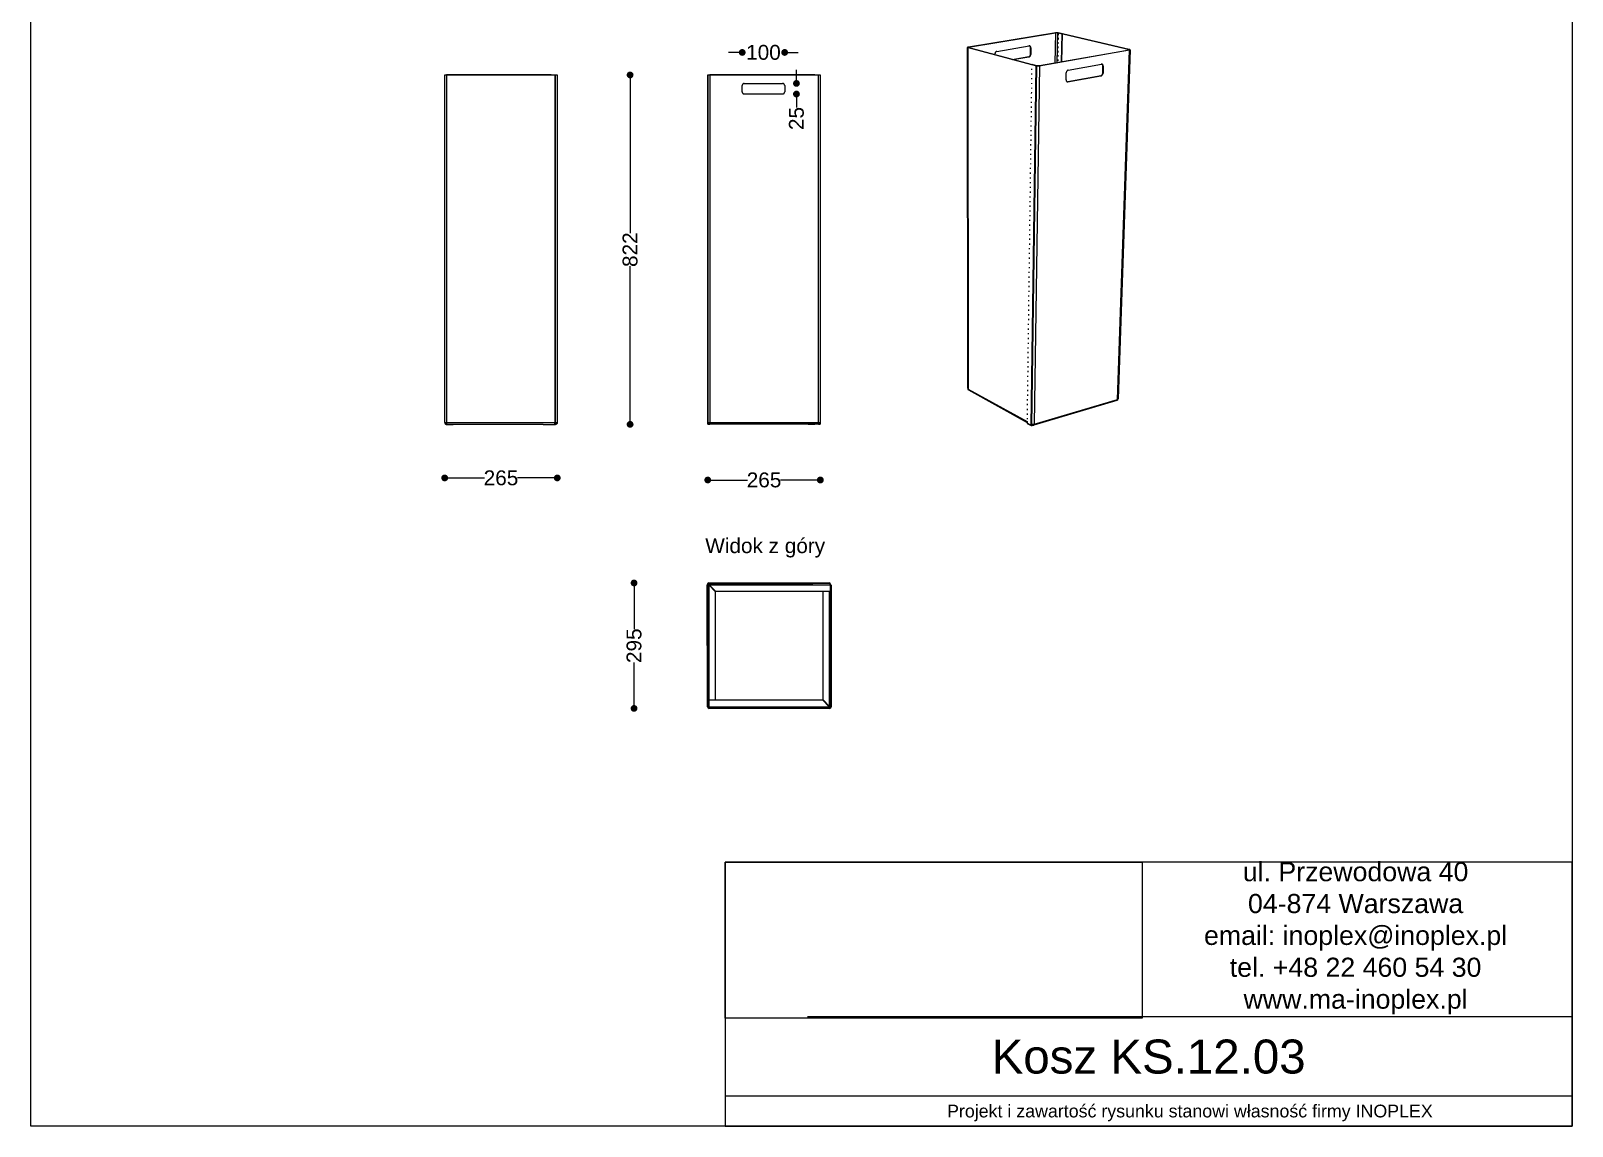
# Model space of a CAD drawing. Header units: millimetres. Extents: x 10366 to 13995, y 24552 to 29685.
# Drawn here: x 10366 to 13995, y 24552 to 27131 of the extents above; entities that cross this region are included whole.
import ezdxf

# ---------------------------------------------------------------- set-up
doc = ezdxf.new("R2010")
doc.units = ezdxf.units.MM
doc.header["$LTSCALE"] = 3
doc.layers.add('DomyÅ›lny', color=7, linetype='Continuous')
doc.styles.get("Standard").update_dxf_attribs({"font": 'arial.ttf'})
doc.dimstyles.new('MATEUSZ', dxfattribs={"dimtxt": 35, "dimasz": 16, "dimexe": 0.18, "dimexo": 0.0625, "dimgap": 0.09, "dimtad": 0, "dimdec": 0, "dimdsep": 46, "dimtxsty": 'Standard', "dimblk": 'DOT', "dimcen": 0.09, "dimse1": 1, "dimse2": 1, "dimadec": 0, "dimazin": 0, "dimtfac": 1, "dimtdec": 0, "dimtofl": 0, "dimtmove": 0, "dimatfit": 3, "dimfxl": 1, "dimtolj": 1, "dimtzin": 0, "dimlwd": 9, "dimlwe": 9, "dimarcsym": 0})
picture_1 = doc.add_image_def('image1.jpg', size_in_pixel=(1896, 709))

# ---------------------------------------------------------------- blocks, each defined once
blk = doc.blocks.new('_Dot')
at = {"color": 0, "linetype": 'ByBlock', "lineweight": -2}
blk.add_line((-0.5, 0), (-1, 0), dxfattribs=at)
at = {"color": 0, "linetype": 'ByBlock', "const_width": 0.5}
blk.add_lwpolyline([(-0.25, 0, 1), (0.25, 0, 1)], format="xyb", close=True, dxfattribs=at)
blk = doc.blocks.new('*D18')
at = {"color": 0, "lineweight": 9, "transparency": 16777216}
for p, q in [((12168.7, 27023.2), (12168.7, 27039.2)), ((12168.7, 26966.2), (12168.7, 26950.2))]:
    blk.add_line(p, q, dxfattribs=at)
at = {"layer": 'Defpoints', "color": 0, "transparency": 16777216}
for p in [(12136, 27007.2), (12136, 26982.2), (12168.7, 26982.2)]:
    blk.add_point(p, dxfattribs=at)
at = {"color": 0, "lineweight": 9, "transparency": 16777216, "xscale": 16, "yscale": 16, "zscale": 16}
for p, rotation in [((12168.7, 27007.2), 270), ((12168.7, 26982.2), 90)]:
    blk.add_blockref('_Dot', p, dxfattribs=dict(at, rotation=rotation))
at = {"color": 0, "transparency": 16777216, "insert": (12168.7, 26924.6), "char_height": 35, "attachment_point": 5, "rotation": 90}
blk.add_mtext('\\A1;25', dxfattribs=at)
blk = doc.blocks.new('*D19')
at = {"color": 0, "lineweight": 9, "transparency": 16777216}
for p, q in [((12025, 27080.1), (12009, 27080.1)), ((12157, 27080.1), (12173, 27080.1))]:
    blk.add_line(p, q, dxfattribs=at)
at = {"layer": 'Defpoints', "color": 0, "transparency": 16777216}
for p in [(12041, 27080.1), (12041, 26987.2), (12141, 26986.7)]:
    blk.add_point(p, dxfattribs=at)
at = {"color": 0, "lineweight": 9, "transparency": 16777216, "xscale": 16, "yscale": 16, "zscale": 16}
blk.add_blockref('_Dot', (12041, 27080.1), dxfattribs=at)
at = {"color": 0, "lineweight": 9, "transparency": 16777216, "xscale": 16, "yscale": 16, "zscale": 16, "rotation": 180}
blk.add_blockref('_Dot', (12141, 27080.1), dxfattribs=at)
at = {"color": 0, "transparency": 16777216, "insert": (12091, 27080.1), "char_height": 35, "attachment_point": 5}
blk.add_mtext('\\A1;100', dxfattribs=at)
blk = doc.blocks.new('*D20')
at = {"color": 0, "lineweight": 9, "transparency": 16777216}
for p, q in [((11975.9, 26073.6), (12053.2, 26073.6)), ((12208.9, 26073.6), (12131.5, 26073.6))]:
    blk.add_line(p, q, dxfattribs=at)
at = {"layer": 'Defpoints', "color": 0, "transparency": 16777216}
for p in [(11959.9, 26204.7), (12224.9, 26204.7), (12224.9, 26073.6)]:
    blk.add_point(p, dxfattribs=at)
at = {"color": 0, "lineweight": 9, "transparency": 16777216, "xscale": 16, "yscale": 16, "zscale": 16, "rotation": 180}
blk.add_blockref('_Dot', (11959.9, 26073.6), dxfattribs=at)
at = {"color": 0, "lineweight": 9, "transparency": 16777216, "xscale": 16, "yscale": 16, "zscale": 16}
blk.add_blockref('_Dot', (12224.9, 26073.6), dxfattribs=at)
at = {"color": 0, "transparency": 16777216, "insert": (12092.4, 26073.6), "char_height": 35, "attachment_point": 5}
blk.add_mtext('\\A1;265', dxfattribs=at)
blk = doc.blocks.new('*D21')
at = {"color": 0, "lineweight": 9, "transparency": 16777216}
for p, q in [((11356.6, 26078.5), (11433.9, 26078.5)), ((11589.6, 26078.5), (11512.3, 26078.5))]:
    blk.add_line(p, q, dxfattribs=at)
at = {"layer": 'Defpoints', "color": 0, "transparency": 16777216}
for p in [(11340.6, 26208.6), (11605.6, 26208.6), (11605.6, 26078.5)]:
    blk.add_point(p, dxfattribs=at)
at = {"color": 0, "lineweight": 9, "transparency": 16777216, "xscale": 16, "yscale": 16, "zscale": 16, "rotation": 180}
blk.add_blockref('_Dot', (11340.6, 26078.5), dxfattribs=at)
at = {"color": 0, "lineweight": 9, "transparency": 16777216, "xscale": 16, "yscale": 16, "zscale": 16}
blk.add_blockref('_Dot', (11605.6, 26078.5), dxfattribs=at)
at = {"color": 0, "transparency": 16777216, "insert": (11473.1, 26078.5), "char_height": 35, "attachment_point": 5}
blk.add_mtext('\\A1;265', dxfattribs=at)
blk = doc.blocks.new('*D22')
at = {"color": 0, "lineweight": 9, "transparency": 16777216}
for p, q in [((11777.1, 27011.1), (11777.1, 26654.4)), ((11777.1, 26220.6), (11777.1, 26577.3))]:
    blk.add_line(p, q, dxfattribs=at)
at = {"layer": 'Defpoints', "color": 0, "transparency": 16777216}
for p in [(11605.6, 27027.1), (11599.6, 26204.6), (11777.1, 26204.6)]:
    blk.add_point(p, dxfattribs=at)
at = {"color": 0, "lineweight": 9, "transparency": 16777216, "xscale": 16, "yscale": 16, "zscale": 16}
for p, rotation in [((11777.1, 27027.1), 90), ((11777.1, 26204.6), 270)]:
    blk.add_blockref('_Dot', p, dxfattribs=dict(at, rotation=rotation))
at = {"color": 0, "transparency": 16777216, "insert": (11777.1, 26615.8), "char_height": 35, "attachment_point": 5, "rotation": 90}
blk.add_mtext('\\A1;822', dxfattribs=at)
blk = doc.blocks.new('*D23')
at = {"color": 0, "lineweight": 9, "transparency": 16777216}
for p, q in [((11786.4, 25815.2), (11786.4, 25722.7)), ((11786.4, 25551.9), (11786.4, 25644.3))]:
    blk.add_line(p, q, dxfattribs=at)
at = {"layer": 'Defpoints', "color": 0, "transparency": 16777216}
for p in [(11786.4, 25831.2), (11962.3, 25831.2), (11962.3, 25535.9)]:
    blk.add_point(p, dxfattribs=at)
at = {"color": 0, "lineweight": 9, "transparency": 16777216, "xscale": 16, "yscale": 16, "zscale": 16}
for p, rotation in [((11786.4, 25831.2), 90), ((11786.4, 25535.9), 270)]:
    blk.add_blockref('_Dot', p, dxfattribs=dict(at, rotation=rotation))
at = {"color": 0, "transparency": 16777216, "insert": (11786.4, 25683.5), "char_height": 35, "attachment_point": 5, "rotation": 90}
blk.add_mtext('\\A1;295', dxfattribs=at)

msp = doc.modelspace()

# ---------------------------------------------------------------- linework, layer by layer
for p, q in [((11340.6, 27027.1), (11605.6, 27027.1)), ((11959.9, 27027.2), (12224.9, 27027.2)), ((11958.3, 25827.2), (12223.3, 25827.2)), ((12223.3, 25827.2), (12249.6, 25827.2)), ((11962.3, 25600.2), (11962.3, 25535.9)), ((13995, 24809.6), (12194.9, 24809.6)), ((13994.7, 24623), (12001.1, 24623))]:
    msp.add_line(p, q)
for points in [[(10366.2, 24552.5), (10366.2, 29684.6), (13995, 29684.6), (13995, 24552.5)], [(12001.1, 24552.5), (13995, 24552.5), (13995, 25174.2), (12001.1, 25174.2)]]:
    msp.add_lwpolyline(points, close=True)
at = {"layer": 'DomyÅ›lny'}
for p, q in [((11340.6, 26208.6), (11340.6, 27027.1)), ((11344.6, 27027.1), (11344.6, 26208.6)), ((11586.6, 27027.1), (11344.6, 27027.1)), ((11587.6, 27027.1), (11571.6, 27027.1)), ((11600.6, 26204.6), (11600.6, 27027.1)), ((11601.6, 26208.6), (11601.6, 27027.1)), ((11605.6, 27027.1), (11605.6, 26208.6)), ((11959.9, 26204.7), (11959.9, 27027.2)), ((11960.9, 26208.7), (11960.9, 27027.2)), ((11964.9, 27027.2), (11964.9, 26208.7)), ((11966, 27027.2), (11965, 27027.2)), ((12212, 27027.2), (11970, 27027.2)), ((12041, 26987.2), (12041, 27002.2)), ((12046, 27007.2), (12136, 27007.2)), ((12141, 27002.2), (12141, 26987.2)), ((12220.9, 26208.7), (12220.9, 27027.2)), ((12224.9, 27027.2), (12224.9, 26208.7)), ((12136, 26982.2), (12046, 26982.2)), ((11340.6, 26208.6), (11341.6, 26208.6)), ((11344.6, 26208.6), (11571.6, 26208.6)), ((11344.6, 26208.6), (11344.6, 26205.4)), ((11344.6, 26205.6), (11344.6, 26204.6)), ((11344.6, 26204.6), (11360.6, 26204.6)), ((11361.3, 26204.6), (11345.3, 26204.6)), ((11572.6, 26204.6), (11345.3, 26204.6)), ((11571.6, 26208.6), (11600.6, 26208.6)), ((11572.6, 26204.6), (11586.6, 26204.6)), ((11585.6, 26204.6), (11601.6, 26204.6)), ((11599.6, 26204.6), (11599.6, 26208.6)), ((11600.6, 26208.6), (11600.6, 26204.6)), ((11600.6, 26208.6), (11601.6, 26208.6)), ((11601.6, 26204.6), (11601.6, 26208.6)), ((11959.9, 26204.7), (11960.9, 26204.7)), ((11960.9, 26204.7), (11960.9, 26208.7)), ((11960.9, 26204.7), (11961.9, 26204.7)), ((11961.9, 26208.7), (11961.9, 26204.7)), ((11962.2, 26204.7), (11962.2, 26205.7)), ((11962.2, 26205.7), (11964.9, 26205.7)), ((11962.2, 26204.7), (11964.9, 26204.7)), ((11964.9, 26208.7), (12220.9, 26208.7)), ((12206.2, 26204.7), (11964.9, 26204.7)), ((12222.9, 26204.7), (11985.7, 26204.7)), ((12211.3, 26204.7), (12195.3, 26204.7)), ((12196, 26204.7), (12212, 26204.7)), ((12221.7, 26205.7), (12220.5, 26205.7)), ((12220.9, 26205.7), (12220.9, 26204.7)), ((12222.9, 26206.5), (12222.9, 26208.7)), ((12222.9, 26204.7), (12222.9, 26205.3)), ((12222.9, 26204.7), (12223.9, 26204.7)), ((12223.9, 26208.7), (12224.9, 26208.7)), ((12223.9, 26207.7), (12223.9, 26208.7)), ((12223.9, 26204.7), (12223.9, 26206.1)), ((12223.9, 26204.7), (12224.9, 26204.7)), ((12224.9, 26208.7), (12224.9, 26204.7)), ((11959.3, 25539.8), (11958.3, 25827.2)), ((11959.3, 25827.2), (11959.3, 25585.2)), ((11962.3, 25831.2), (12245.6, 25831.2)), ((12245.6, 25830.2), (11962.3, 25830.2)), ((11962.3, 25826.5), (11962.3, 25600.2)), ((11962.3, 25826.5), (11978.3, 25810.5)), ((11963, 25827.2), (11979, 25811.2)), ((12204.3, 25827.2), (11963, 25827.2)), ((11978.5, 25555.9), (11978.3, 25810.5)), ((12206.9, 25811.2), (11979, 25811.2)), ((12205.3, 25811.2), (12189.3, 25811.2)), ((12206.9, 25827.2), (12204.3, 25827.2)), ((12248.6, 25811.2), (12207.3, 25811.2)), ((12230.6, 25811.2), (12230.6, 25556.6)), ((12246.6, 25540.6), (12246.6, 25811.2)), ((12248.6, 25811.2), (12248.6, 25827.2)), ((12249.6, 25827.2), (12249.6, 25811.2)), ((12249.6, 25539.8), (12249.6, 25826.2)), ((12250.6, 25826.2), (12250.6, 25539.8)), ((11959.3, 25585.2), (11958.3, 25585.2)), ((11959.3, 25600.2), (11960.3, 25600.2)), ((11959.3, 25584.2), (11959.3, 25600.2)), ((11960.3, 25600.2), (11960.3, 25539.8)), ((11960.6, 25584.2), (11960.6, 25600.2)), ((11962.5, 25555.9), (11978.5, 25555.9)), ((11978.5, 25555.9), (12229.9, 25555.9)), ((12245.9, 25539.8), (12229.9, 25555.9)), ((12246.6, 25540.6), (12230.6, 25556.6)), ((11960.6, 25539.8), (11963.3, 25539.8)), ((11963.3, 25539.8), (12245.9, 25539.8)), ((11963.3, 25536.9), (12246.6, 25536.9)), ((12246.6, 25535.9), (11963.3, 25535.9))]:
    msp.add_line(p, q, dxfattribs=at)
for points in [[(12573.4, 27092.7, 0), (12778.3, 27126.6, 0)], [(12779, 27126.4, 0), (12574, 27092.6, 0)], [(12777.7, 27055, 0), (12779, 27126.4, 0)], [(12778.3, 27126.6, 0), (12779.7, 27126.7, 0), (12781.4, 27126.8, 0), (12783, 27126.7, 0), (12784.2, 27126.5, 0)], [(12783.4, 27126.4, 0), (12782.5, 27126.5, 0), (12781.3, 27126.6, 0), (12780, 27126.5, 0), (12779, 27126.4, 0)], [(12783.4, 27126.4, 0), (12782.1, 27055.8, 0)], [(12793.9, 27123.9, 0), (12783.4, 27126.4, 0)], [(12784.2, 27126.5, 0), (12794.7, 27124, 0)], [(12784.7, 27114.4, 0), (12784.6, 27110.7, 0)], [(12784.9, 27126, 0), (12784.8, 27120.6, 0)], [(12952.1, 27086.8, 0), (12784.9, 27126.3, 0)], [(12785.7, 27126.5, 0), (12953, 27087, 0)], [(12792.6, 27057.7, 0), (12793.9, 27123.9, 0)], [(12793.4, 27057.8, 0), (12794.7, 27124, 0)], [(12794.7, 27124, 0), (12793.9, 27123.9, 0)], [(12573.4, 27092.7, 0), (12572.3, 27092.5, 0), (12572.1, 27092.4, 0), (12571.9, 27092.3, 0), (12571.8, 27092.2, 0), (12571.7, 27092.2, 0), (12571.7, 27092.1, 0), (12571.7, 27092.1, 0), (12571.6, 27092.1, 0), (12571.6, 27092.1, 0), (12571.6, 27092, 0), (12571.6, 27092, 0), (12571.6, 27092, 0), (12571.6, 27092, 0), (12571.6, 27092, 0), (12571.6, 27091.9, 0), (12571.6, 27091.9, 0), (12571.6, 27091.9, 0), (12571.7, 27091.9, 0), (12571.7, 27091.8, 0), (12571.7, 27091.8, 0), (12571.8, 27091.7, 0), (12571.9, 27091.7, 0), (12572.1, 27091.6, 0), (12572.4, 27091.5, 0)], [(12572.2, 26288.7, 0), (12571.6, 27092, 0)], [(12572.4, 27091.5, 0), (12573, 26287.7, 0)], [(12732.9, 27048.7, 0), (12572.4, 27091.5, 0)], [(12573.3, 27091.6, 0), (12573, 27091.7, 0), (12572.9, 27091.8, 0), (12572.8, 27091.9, 0), (12572.8, 27091.9, 0), (12572.7, 27091.9, 0), (12572.7, 27091.9, 0), (12572.7, 27092, 0), (12572.7, 27092, 0), (12572.7, 27092, 0), (12572.7, 27092, 0), (12572.7, 27092, 0), (12572.7, 27092, 0), (12572.7, 27092.1, 0), (12572.7, 27092.1, 0), (12572.7, 27092.1, 0), (12572.7, 27092.1, 0), (12572.7, 27092.1, 0), (12572.8, 27092.2, 0), (12572.8, 27092.2, 0), (12572.9, 27092.3, 0), (12573.1, 27092.3, 0), (12573.4, 27092.4, 0), (12574, 27092.6, 0)], [(12573.3, 27091.6, 0), (12733.8, 27048.9, 0)], [(12640.4, 27082.6, 0), (12640, 27082.5, 0), (12639.6, 27082.4, 0), (12639.2, 27082.2, 0), (12638.8, 27081.9, 0), (12638.4, 27081.7, 0), (12638.1, 27081.3, 0), (12637.4, 27080.6, 0), (12636.9, 27079.7, 0), (12636.5, 27078.7, 0), (12636.2, 27077.7, 0), (12636.1, 27076.7, 0)], [(12636.1, 27074.5, 0), (12636.1, 27076.7, 0)], [(12640.4, 27082.6, 0), (12716.5, 27095.4, 0)], [(12715.5, 27069.7, 0), (12715.9, 27069.8, 0), (12716.3, 27070, 0), (12716.7, 27070.2, 0), (12717.1, 27070.4, 0), (12717.5, 27070.7, 0), (12717.8, 27071, 0), (12718.5, 27071.8, 0), (12719, 27072.6, 0), (12719.4, 27073.6, 0), (12719.7, 27074.6, 0), (12719.8, 27075.6, 0)], [(12719.9, 27091.1, 0), (12719.9, 27092.1, 0), (12719.8, 27092.6, 0), (12719.7, 27093, 0), (12719.5, 27093.4, 0), (12719.3, 27093.8, 0), (12719, 27094.2, 0), (12718.8, 27094.5, 0), (12718.5, 27094.8, 0), (12718.1, 27095.1, 0), (12717.8, 27095.3, 0), (12717.4, 27095.4, 0), (12717, 27095.5, 0), (12716.7, 27095.6, 0), (12716.2, 27095.6, 0), (12715.8, 27095.6, 0)], [(12716.2, 27069.6, 0), (12716.6, 27069.7, 0), (12717, 27069.8, 0), (12717.4, 27070, 0), (12717.8, 27070.2, 0), (12718.1, 27070.5, 0), (12718.5, 27070.8, 0), (12719.1, 27071.6, 0), (12719.7, 27072.5, 0), (12720.1, 27073.4, 0), (12720.3, 27074.4, 0), (12720.4, 27075.4, 0)], [(12720.6, 27090.9, 0), (12720.5, 27091.9, 0), (12720.4, 27092.4, 0), (12720.3, 27092.9, 0), (12720.1, 27093.3, 0), (12719.9, 27093.7, 0), (12719.7, 27094, 0), (12719.4, 27094.4, 0), (12719.1, 27094.7, 0), (12718.8, 27094.9, 0), (12718.4, 27095.1, 0), (12718.1, 27095.3, 0), (12717.7, 27095.4, 0), (12717.3, 27095.4, 0), (12716.9, 27095.4, 0), (12716.5, 27095.4, 0)], [(12719.8, 27075.6, 0), (12719.9, 27091.1, 0)], [(12719.8, 27075.6, 0), (12720.4, 27075.4, 0)], [(12719.9, 27091.1, 0), (12720.6, 27090.9, 0)], [(12720.6, 27090.9, 0), (12720.4, 27075.4, 0)], [(12740.2, 27048.8, 0), (12951.8, 27085.9, 0)], [(12952.5, 27085.7, 0), (12740.9, 27048.6, 0)], [(12783.9, 27074, 0), (12783.8, 27070.2, 0)], [(12784.1, 27083.9, 0), (12784, 27080.2, 0)], [(12784.3, 27093.9, 0), (12784.2, 27090.1, 0)], [(12784.5, 27103.8, 0), (12784.4, 27100.7, 0)], [(12924.7, 26263.4, 0), (12952.5, 27085.7, 0)], [(12954, 27086.4, 0), (12926.2, 26264.6, 0)], [(12952.1, 27086.8, 0), (12952.5, 27086.7, 0), (12952.6, 27086.7, 0), (12952.7, 27086.6, 0), (12952.8, 27086.6, 0), (12952.8, 27086.6, 0), (12952.9, 27086.5, 0), (12952.9, 27086.5, 0), (12952.9, 27086.5, 0), (12952.9, 27086.5, 0), (12952.9, 27086.4, 0), (12952.9, 27086.4, 0), (12952.9, 27086.4, 0), (12952.9, 27086.4, 0), (12952.9, 27086.4, 0), (12952.9, 27086.3, 0), (12952.9, 27086.3, 0), (12952.9, 27086.3, 0), (12952.9, 27086.3, 0), (12952.9, 27086.3, 0), (12952.8, 27086.2, 0), (12952.8, 27086.2, 0), (12952.6, 27086.1, 0), (12952.5, 27086.1, 0), (12952.3, 27086, 0), (12951.8, 27085.9, 0)], [(12952.5, 27085.7, 0), (12953.1, 27085.8, 0), (12953.5, 27086, 0), (12953.7, 27086.1, 0), (12953.9, 27086.1, 0), (12953.9, 27086.2, 0), (12954, 27086.2, 0), (12954, 27086.3, 0), (12954, 27086.3, 0), (12954, 27086.3, 0), (12954, 27086.4, 0), (12954, 27086.4, 0), (12954, 27086.4, 0), (12954, 27086.4, 0), (12954, 27086.4, 0), (12954, 27086.5, 0), (12954, 27086.5, 0), (12954, 27086.5, 0), (12954, 27086.6, 0), (12953.9, 27086.6, 0), (12953.9, 27086.7, 0), (12953.7, 27086.7, 0), (12953.5, 27086.8, 0), (12953, 27087, 0)], [(12716.2, 27069.6, 0), (12676.5, 27062.8, 0)], [(12678.1, 27063.3, 0), (12715.5, 27069.7, 0)], [(12715.5, 27069.7, 0), (12716.2, 27069.6, 0)], [(12721.1, 26201.9, 0), (12732.9, 27048.7, 0)], [(12733.8, 27048.9, 0), (12721.9, 26202.2, 0)], [(12722.6, 26205.6, 0), (12734.5, 27048.7, 0)], [(12723.1, 27039.1, 0), (12723.2, 27041.6, 0)], [(12734.5, 27048.7, 0), (12723.3, 27051.7, 0)], [(12724.2, 27051.8, 0), (12735.4, 27048.9, 0)], [(12740.9, 27048.6, 0), (12728.6, 26205.2, 0)], [(12733.8, 27048.9, 0), (12732.9, 27048.7, 0)], [(12740.9, 27048.6, 0), (12739.4, 27048.4, 0), (12737.5, 27048.4, 0), (12735.8, 27048.5, 0), (12734.5, 27048.7, 0)], [(12735.4, 27048.9, 0), (12736.4, 27048.7, 0), (12737.7, 27048.6, 0), (12739.1, 27048.6, 0), (12740.2, 27048.8, 0)], [(12783.7, 27063.4, 0), (12783.7, 27060.3, 0)], [(12808.3, 27038.4, 0), (12807.9, 27038.3, 0), (12807.5, 27038.2, 0), (12807, 27037.9, 0), (12806.6, 27037.7, 0), (12806.2, 27037.4, 0), (12805.8, 27037, 0), (12805.2, 27036.2, 0), (12804.6, 27035.3, 0), (12804.2, 27034.3, 0), (12803.9, 27033.2, 0), (12803.8, 27032.1, 0)], [(12807.6, 27038.6, 0), (12808.3, 27038.4, 0)], [(12808.3, 27038.4, 0), (12886.8, 27052.4, 0)], [(12890.3, 27047.9, 0), (12890.2, 27049, 0), (12890.1, 27049.5, 0), (12890, 27050, 0), (12889.8, 27050.4, 0), (12889.6, 27050.8, 0), (12889.4, 27051.2, 0), (12889.1, 27051.6, 0), (12888.8, 27051.9, 0), (12888.5, 27052.1, 0), (12888.1, 27052.3, 0), (12887.8, 27052.5, 0), (12887.4, 27052.6, 0), (12887, 27052.7, 0), (12886.5, 27052.7, 0), (12886.1, 27052.6, 0)], [(12891, 27047.8, 0), (12890.9, 27048.8, 0), (12890.8, 27049.3, 0), (12890.7, 27049.8, 0), (12890.6, 27050.2, 0), (12890.3, 27050.7, 0), (12890.1, 27051, 0), (12889.8, 27051.4, 0), (12889.5, 27051.7, 0), (12889.2, 27051.9, 0), (12888.8, 27052.2, 0), (12888.5, 27052.3, 0), (12888.1, 27052.4, 0), (12887.7, 27052.5, 0), (12887.3, 27052.5, 0), (12886.8, 27052.4, 0)], [(12889.8, 27031.6, 0), (12890.3, 27047.9, 0)], [(12890.3, 27047.9, 0), (12891, 27047.8, 0)], [(12891, 27047.8, 0), (12890.5, 27031.5, 0)], [(11340.6, 27027.1, 0), (11340.6, 27027.1, 0), (11340.6, 27027.1, 0), (11340.6, 27027.1, 0), (11340.6, 27027.1, 0), (11340.6, 27027.1, 0), (11340.6, 27027.1, 0), (11340.6, 27027.1, 0), (11340.6, 27027.1, 0), (11340.6, 27027.1, 0), (11340.6, 27027.1, 0), (11340.6, 27027.1, 0), (11340.6, 27027.1, 0), (11340.6, 27027.1, 0), (11340.6, 27027.1, 0), (11340.7, 27027.1, 0), (11341.1, 27027.1, 0), (11344.6, 27027.1, 0)], [(11591.6, 27027.1, 0), (11591.6, 27027.1, 0), (11591.6, 27027.1, 0), (11591.6, 27027.1, 0), (11591.6, 27027.1, 0), (11591.6, 27027.1, 0), (11591.6, 27027.1, 0), (11591.6, 27027.1, 0), (11591.6, 27027.1, 0), (11591.6, 27027.1, 0), (11591.6, 27027.1, 0), (11591.6, 27027.1, 0), (11591.6, 27027.1, 0), (11591.6, 27027.1, 0), (11591.6, 27027.1, 0), (11591.5, 27027.1, 0), (11591.1, 27027.1, 0), (11587.6, 27027.1, 0)], [(11970, 27027.2, 0), (11966, 27027.2, 0)], [(12046, 27007.2, 0), (12045.5, 27007.2, 0), (12045, 27007.1, 0), (12044.5, 27007, 0), (12044.1, 27006.9, 0), (12043.6, 27006.6, 0), (12043.2, 27006.4, 0), (12042.8, 27006.1, 0), (12042.5, 27005.8, 0), (12042.1, 27005.4, 0), (12041.8, 27005, 0), (12041.6, 27004.6, 0), (12041.4, 27004.1, 0), (12041.2, 27003.7, 0), (12041.1, 27003.2, 0), (12041, 27002.7, 0), (12041, 27002.2, 0)], [(12141, 27002.2, 0), (12141, 27002.7, 0), (12140.9, 27003.2, 0), (12140.8, 27003.7, 0), (12140.6, 27004.1, 0), (12140.4, 27004.6, 0), (12140.1, 27005, 0), (12139.9, 27005.4, 0), (12139.5, 27005.8, 0), (12139.2, 27006.1, 0), (12138.8, 27006.4, 0), (12138.3, 27006.6, 0), (12137.9, 27006.9, 0), (12137.4, 27007, 0), (12137, 27007.1, 0), (12136.5, 27007.2, 0), (12136, 27007.2, 0)], [(12212, 27027.2, 0), (12216, 27027.2, 0)], [(12722.7, 27006.1, 0), (12722.7, 27008, 0)], [(12722.9, 27017.3, 0), (12722.9, 27019.2, 0)], [(12723, 27027.9, 0), (12723, 27030.4, 0)], [(12803.5, 27015.6, 0), (12803.8, 27032.1, 0)], [(12803.5, 27015.6, 0), (12803.5, 27014.6, 0), (12803.6, 27014.1, 0), (12803.7, 27013.6, 0), (12803.9, 27013.1, 0), (12804.1, 27012.7, 0), (12804.4, 27012.3, 0), (12804.7, 27012, 0), (12805, 27011.7, 0), (12805.3, 27011.4, 0), (12805.7, 27011.2, 0), (12806.1, 27011, 0), (12806.5, 27010.9, 0), (12806.9, 27010.9, 0), (12807.3, 27010.9, 0), (12807.7, 27010.9, 0)], [(12806.3, 27011, 0), (12805.5, 27011.2, 0)], [(12807, 27011.1, 0), (12885.4, 27025.4, 0)], [(12886.1, 27025.2, 0), (12807.7, 27010.9, 0)], [(12885.4, 27025.4, 0), (12885.8, 27025.5, 0), (12886.2, 27025.7, 0), (12886.6, 27025.9, 0), (12887, 27026.1, 0), (12887.4, 27026.4, 0), (12888.1, 27027.2, 0), (12888.7, 27028, 0), (12889.2, 27029, 0), (12889.6, 27030, 0), (12889.7, 27030.8, 0), (12889.8, 27031.6, 0)], [(12885.4, 27025.4, 0), (12886.1, 27025.2, 0)], [(12886.1, 27025.2, 0), (12886.5, 27025.3, 0), (12886.9, 27025.5, 0), (12887.3, 27025.7, 0), (12887.7, 27026, 0), (12888.1, 27026.3, 0), (12888.8, 27027, 0), (12889.5, 27027.8, 0), (12889.9, 27028.8, 0), (12890.3, 27029.8, 0), (12890.5, 27030.6, 0), (12890.5, 27031.5, 0)], [(12889.8, 27031.6, 0), (12890.5, 27031.5, 0)], [(12041, 26987.2, 0), (12041, 26986.7, 0), (12041.1, 26986.3, 0), (12041.2, 26985.8, 0), (12041.4, 26985.3, 0), (12041.6, 26984.9, 0), (12041.8, 26984.5, 0), (12042.1, 26984.1, 0), (12042.5, 26983.7, 0), (12042.8, 26983.4, 0), (12043.2, 26983.1, 0), (12043.6, 26982.8, 0), (12044.1, 26982.6, 0), (12044.5, 26982.5, 0), (12045, 26982.3, 0), (12045.5, 26982.3, 0), (12046, 26982.2, 0)], [(12136, 26982.2, 0), (12136.5, 26982.3, 0), (12137, 26982.3, 0), (12137.4, 26982.5, 0), (12137.9, 26982.6, 0), (12138.3, 26982.8, 0), (12138.8, 26983.1, 0), (12139.2, 26983.4, 0), (12139.5, 26983.7, 0), (12139.9, 26984.1, 0), (12140.1, 26984.5, 0), (12140.4, 26984.9, 0), (12140.6, 26985.3, 0), (12140.8, 26985.8, 0), (12140.9, 26986.3, 0), (12141, 26986.7, 0), (12141, 26987.2, 0)], [(12722.1, 26961.3, 0), (12722.2, 26963.8, 0)], [(12722.3, 26972.5, 0), (12722.3, 26975, 0)], [(12722.4, 26983.7, 0), (12722.5, 26986.2, 0)], [(12722.6, 26994.9, 0), (12722.6, 26996.8, 0)], [(12721.7, 26927.8, 0), (12721.7, 26930.3, 0)], [(12721.8, 26939, 0), (12721.9, 26941.5, 0)], [(12722, 26950.1, 0), (12722, 26952.7, 0)], [(12721.3, 26894.8, 0), (12721.3, 26897.3, 0)], [(12721.4, 26906, 0), (12721.4, 26907.9, 0)], [(12721.6, 26917.2, 0), (12721.6, 26919.1, 0)], [(12720.8, 26861.2, 0), (12720.9, 26863.8, 0)], [(12721, 26872.4, 0), (12721, 26874.9, 0)], [(12721.1, 26883.6, 0), (12721.2, 26886.1, 0)], [(12720.3, 26817.1, 0), (12720.3, 26819, 0)], [(12720.4, 26827.7, 0), (12720.4, 26830.2, 0)], [(12720.5, 26838.9, 0), (12720.6, 26841.4, 0)], [(12720.7, 26850, 0), (12720.7, 26852.6, 0)], [(12719.8, 26783.5, 0), (12719.8, 26786, 0)], [(12720, 26794.7, 0), (12720, 26797.2, 0)], [(12720.1, 26805.9, 0), (12720.1, 26808.4, 0)], [(12719.4, 26749.9, 0), (12719.4, 26752.5, 0)], [(12719.5, 26761.1, 0), (12719.6, 26763.7, 0)], [(12719.7, 26772.3, 0), (12719.7, 26774.8, 0)], [(12718.8, 26705.8, 0), (12718.8, 26708.3, 0)], [(12718.9, 26717, 0), (12719, 26719.5, 0)], [(12719.1, 26727.6, 0), (12719.1, 26730.1, 0)], [(12719.2, 26738.8, 0), (12719.3, 26741.3, 0)], [(12718.4, 26672.2, 0), (12718.4, 26674.7, 0)], [(12718.5, 26683.4, 0), (12718.5, 26685.9, 0)], [(12718.7, 26694.6, 0), (12718.7, 26697.1, 0)], [(12717.9, 26638.7, 0), (12718, 26641.8, 0)], [(12718.1, 26649.9, 0), (12718.1, 26652.4, 0)], [(12718.2, 26661, 0), (12718.3, 26663.6, 0)], [(12717.5, 26605.7, 0), (12717.5, 26608.2, 0)], [(12717.6, 26616.9, 0), (12717.7, 26619.4, 0)], [(12717.8, 26627.5, 0), (12717.8, 26630.6, 0)], [(12716.9, 26560.9, 0), (12716.9, 26563.5, 0)], [(12717.1, 26572.1, 0), (12717.1, 26574.6, 0)], [(12717.2, 26583.3, 0), (12717.2, 26585.8, 0)], [(12717.4, 26594.5, 0), (12717.4, 26597, 0)], [(12716.5, 26527.4, 0), (12716.5, 26530.5, 0)], [(12716.6, 26538.6, 0), (12716.7, 26541.7, 0)], [(12716.8, 26549.8, 0), (12716.8, 26552.9, 0)], [(12716, 26494.4, 0), (12716.1, 26496.9, 0)], [(12716.2, 26505.6, 0), (12716.2, 26508.1, 0)], [(12716.3, 26516.8, 0), (12716.4, 26519.3, 0)], [(12715.6, 26460.8, 0), (12715.7, 26464, 0)], [(12715.8, 26472, 0), (12715.8, 26474.6, 0)], [(12715.9, 26483.2, 0), (12715.9, 26485.7, 0)], [(12715, 26416.7, 0), (12715.1, 26419.2, 0)], [(12715.2, 26427.3, 0), (12715.2, 26430.4, 0)], [(12715.3, 26438.5, 0), (12715.4, 26441.6, 0)], [(12715.5, 26449.7, 0), (12715.5, 26452.8, 0)], [(12714.6, 26383.1, 0), (12714.6, 26385.6, 0)], [(12714.7, 26394.3, 0), (12714.8, 26396.8, 0)], [(12714.9, 26405.5, 0), (12714.9, 26408, 0)], [(12714.2, 26349.6, 0), (12714.2, 26352.7, 0)], [(12714.3, 26360.8, 0), (12714.3, 26363.9, 0)], [(12714.5, 26371.9, 0), (12714.5, 26375.1, 0)], [(12713.7, 26316.6, 0), (12713.8, 26319.1, 0)], [(12713.9, 26327.2, 0), (12713.9, 26330.3, 0)], [(12714, 26338.4, 0), (12714.1, 26341.5, 0)], [(12573, 26287.7, 0), (12711.5, 26211.1, 0)], [(12574.3, 26285.2, 0), (12574, 26285.4, 0), (12573.8, 26285.7, 0), (12573.6, 26286, 0), (12573.4, 26286.3, 0), (12573.2, 26286.6, 0), (12573.1, 26287, 0), (12573, 26287.3, 0), (12573, 26287.7, 0)], [(12712.8, 26208.4, 0), (12574.5, 26285.1, 0)], [(12577.1, 26284.8, 0), (12575, 26285.9, 0)], [(12713.1, 26271.8, 0), (12713.2, 26275, 0)], [(12713.3, 26283, 0), (12713.3, 26286.2, 0)], [(12713.4, 26294.2, 0), (12713.5, 26297.4, 0)], [(12713.6, 26305.4, 0), (12713.6, 26307.9, 0)], [(12712.7, 26238.3, 0), (12712.7, 26241.4, 0)], [(12712.9, 26249.5, 0), (12712.9, 26252.6, 0)], [(12713, 26260.7, 0), (12713, 26263.8, 0)], [(12922.9, 26260.8, 0), (12727.2, 26202.6, 0)], [(12728.6, 26205.2, 0), (12924.7, 26263.4, 0)], [(12924.7, 26263.4, 0), (12924.6, 26262.7, 0), (12924.4, 26262.4, 0), (12924.3, 26262.1, 0), (12924.2, 26261.8, 0), (12924, 26261.5, 0), (12923.8, 26261.3, 0), (12923.6, 26261.1, 0), (12923.3, 26260.9, 0), (12923.1, 26260.8, 0), (12922.8, 26260.7, 0), (12922.5, 26260.7, 0), (12922.2, 26260.7, 0), (12921.9, 26260.7, 0), (12921.7, 26260.8, 0), (12921.4, 26260.9, 0)], [(12924.7, 26263.4, 0), (12925.2, 26263.6, 0), (12925.5, 26263.7, 0), (12925.7, 26263.9, 0), (12925.9, 26264, 0), (12926, 26264.1, 0), (12926, 26264.2, 0), (12926.1, 26264.3, 0), (12926.1, 26264.4, 0), (12926.1, 26264.5, 0), (12926.2, 26264.6, 0), (12926.2, 26264.6, 0), (12926.1, 26264.7, 0), (12926.1, 26264.8, 0), (12926.1, 26264.9, 0), (12926.1, 26265, 0), (12926, 26265, 0), (12925.9, 26265.2, 0), (12925.7, 26265.4, 0), (12925.5, 26265.5, 0), (12925.2, 26265.7, 0)], [(11340.6, 26208.6, 0), (11340.6, 26208.6, 0), (11340.6, 26208.6, 0), (11340.6, 26208.6, 0), (11340.6, 26208.6, 0), (11340.6, 26208.6, 0), (11340.6, 26208.6, 0), (11340.6, 26208.6, 0), (11340.6, 26208.6, 0), (11340.6, 26208.6, 0), (11340.6, 26208.6, 0), (11340.6, 26208.6, 0), (11340.6, 26208.6, 0), (11340.6, 26208.6, 0), (11340.6, 26208.6, 0), (11340.7, 26208.6, 0), (11341.1, 26208.6, 0), (11344.6, 26208.6, 0)], [(11340.6, 26208.6, 0), (11340.6, 26208.2, 0), (11340.7, 26207.8, 0), (11340.8, 26207.4, 0), (11340.9, 26207.1, 0), (11341.1, 26206.7, 0), (11341.3, 26206.4, 0), (11341.5, 26206.1, 0), (11341.8, 26205.8, 0), (11342, 26205.5, 0), (11342.4, 26205.3, 0), (11342.7, 26205.1, 0), (11343, 26204.9, 0), (11343.4, 26204.8, 0), (11343.8, 26204.7, 0), (11344.2, 26204.6, 0), (11344.6, 26204.6, 0)], [(11341.6, 26208.6, 0), (11341.6, 26208.3, 0), (11341.6, 26208, 0), (11341.7, 26207.7, 0), (11341.8, 26207.4, 0), (11341.9, 26207.2, 0), (11342.1, 26206.9, 0), (11342.3, 26206.7, 0), (11342.5, 26206.5, 0), (11342.7, 26206.3, 0), (11342.9, 26206.1, 0), (11343.2, 26206, 0), (11343.4, 26205.8, 0), (11343.7, 26205.7, 0), (11344, 26205.7, 0), (11344.3, 26205.6, 0), (11344.6, 26205.6, 0)], [(11345, 26205.6, 0), (11344.6, 26208.6, 0)], [(11345.3, 26204.6, 0), (11345.3, 26204.6, 0), (11345.3, 26204.6, 0), (11345.3, 26204.6, 0), (11345.3, 26204.6, 0), (11345.3, 26204.6, 0), (11345.2, 26204.6, 0), (11345.2, 26204.6, 0), (11345.2, 26204.6, 0), (11345.2, 26204.7, 0), (11345.2, 26204.7, 0), (11345.1, 26204.8, 0), (11345.1, 26205.1, 0), (11345, 26205.6, 0)], [(11599.6, 26204.6, 0), (11599.6, 26204.6, 0), (11599.6, 26204.6, 0), (11599.6, 26204.6, 0), (11599.6, 26204.6, 0), (11599.6, 26204.6, 0), (11599.6, 26204.6, 0), (11599.6, 26204.6, 0), (11599.6, 26204.6, 0), (11599.6, 26204.6, 0), (11599.6, 26204.6, 0), (11599.6, 26204.6, 0), (11599.6, 26204.6, 0), (11599.6, 26204.6, 0), (11599.6, 26204.6, 0), (11599.6, 26204.7, 0), (11599.6, 26205.1, 0), (11599.6, 26208.6, 0)], [(11601.6, 26208.6, 0), (11601.4, 26207.6, 0)], [(11601.5, 26207.4, 0), (11601.6, 26208.6, 0)], [(11601.6, 26208.6, 0), (11605.6, 26208.6, 0)], [(11605.6, 26208.6, 0), (11605.6, 26208.2, 0), (11605.5, 26207.8, 0), (11605.4, 26207.4, 0), (11605.3, 26207.1, 0), (11605.1, 26206.7, 0), (11604.9, 26206.4, 0), (11604.7, 26206.1, 0), (11604.4, 26205.8, 0), (11604.1, 26205.5, 0), (11603.8, 26205.3, 0), (11603.5, 26205.1, 0), (11603.1, 26204.9, 0), (11602.8, 26204.8, 0), (11602.4, 26204.7, 0), (11602, 26204.6, 0), (11601.6, 26204.6, 0)], [(11604.6, 26208.6, 0), (11604.6, 26208.3, 0), (11604.5, 26208, 0), (11604.5, 26207.7, 0), (11604.4, 26207.4, 0), (11604.2, 26207.2, 0), (11604.1, 26206.9, 0), (11603.9, 26206.7, 0), (11603.7, 26206.5, 0), (11603.5, 26206.3, 0), (11603.3, 26206.1, 0), (11603, 26206, 0), (11602.7, 26205.8, 0), (11602.5, 26205.7, 0), (11602.2, 26205.7, 0), (11601.9, 26205.6, 0), (11601.6, 26205.6, 0)], [(11960.9, 26208.7, 0), (11960.9, 26208.7, 0), (11960.9, 26208.7, 0), (11960.9, 26208.7, 0), (11960.9, 26208.7, 0), (11960.9, 26208.7, 0), (11960.9, 26208.7, 0), (11960.9, 26208.7, 0), (11960.9, 26208.7, 0), (11960.9, 26208.7, 0), (11960.9, 26208.7, 0), (11960.9, 26208.7, 0), (11960.9, 26208.7, 0), (11960.9, 26208.7, 0), (11961, 26208.7, 0), (11961.4, 26208.7, 0), (11964.9, 26208.7, 0)], [(11962.4, 26205, 0), (11961.9, 26205.3, 0)], [(11963.9, 26204.7, 0), (11963.3, 26204.8, 0), (11962.8, 26204.9, 0)], [(11963.9, 26208.7, 0), (11964.2, 26205.7, 0)], [(11963.9, 26208.7, 0), (11964.2, 26206.6, 0), (11964.4, 26206, 0), (11964.4, 26205.9, 0), (11964.5, 26205.8, 0), (11964.5, 26205.8, 0), (11964.5, 26205.8, 0), (11964.5, 26205.7, 0), (11964.5, 26205.7, 0), (11964.5, 26205.7, 0), (11964.5, 26205.7, 0), (11964.6, 26205.7, 0)], [(11964.9, 26204.7, 0), (11964.9, 26204.7, 0), (11964.9, 26204.7, 0), (11964.9, 26204.7, 0), (11964.9, 26204.7, 0), (11964.9, 26204.7, 0), (11964.9, 26204.7, 0), (11964.9, 26204.7, 0), (11964.9, 26204.7, 0), (11964.9, 26204.7, 0), (11964.9, 26204.7, 0), (11964.9, 26204.7, 0), (11964.9, 26204.7, 0), (11964.9, 26204.7, 0), (11964.9, 26204.8, 0), (11964.9, 26204.9, 0), (11964.9, 26205.9, 0), (11964.9, 26208.7, 0)], [(11965.1, 26207.9, 0), (11965, 26208.3, 0), (11965, 26208.7, 0)], [(11965, 26208.2, 0), (11965, 26208.7, 0)], [(12220.9, 26208.7, 0), (12220.5, 26205.9, 0), (12220.3, 26205, 0), (12220.3, 26204.9, 0), (12220.3, 26204.8, 0), (12220.2, 26204.8, 0), (12220.2, 26204.8, 0), (12220.2, 26204.8, 0), (12220.2, 26204.7, 0), (12220.2, 26204.7, 0), (12220.2, 26204.7, 0), (12220.2, 26204.7, 0), (12220.2, 26204.7, 0), (12220.2, 26204.7, 0)], [(12220.9, 26208.7, 0), (12224.9, 26208.7, 0)], [(12223.9, 26208.7, 0), (12223.8, 26208.4, 0), (12223.8, 26208.1, 0), (12223.7, 26207.9, 0), (12223.6, 26207.6, 0), (12223.5, 26207.3, 0), (12223.4, 26207.1, 0), (12223.2, 26206.8, 0), (12223, 26206.6, 0), (12222.8, 26206.4, 0), (12222.5, 26206.2, 0), (12222.3, 26206.1, 0), (12222, 26206, 0), (12221.7, 26205.9, 0), (12221.5, 26205.8, 0), (12221.2, 26205.7, 0), (12220.9, 26205.7, 0)], [(12220.9, 26204.7, 0), (12221.2, 26204.8, 0), (12221.6, 26204.8, 0), (12221.9, 26204.9, 0), (12222.3, 26205, 0), (12222.6, 26205.1, 0), (12222.9, 26205.3, 0), (12223.2, 26205.5, 0), (12223.5, 26205.7, 0)], [(12223.5, 26205.7, 0), (12223.8, 26206, 0), (12224.1, 26206.4, 0), (12224.3, 26206.7, 0), (12224.5, 26207.1, 0), (12224.7, 26207.5, 0), (12224.8, 26207.9, 0), (12224.8, 26208.3, 0), (12224.9, 26208.7, 0)], [(12711.5, 26211.1, 0), (12712.2, 26210.7, 0)], [(12712.8, 26208.4, 0), (12712.5, 26208.6, 0), (12712.3, 26208.9, 0), (12712, 26209.2, 0), (12711.8, 26209.5, 0), (12711.7, 26209.9, 0), (12711.6, 26210.3, 0), (12711.5, 26210.7, 0), (12711.5, 26211.1, 0)], [(12712.2, 26210.7, 0), (12712.1, 26206.9, 0)], [(12712.1, 26206.9, 0), (12721.1, 26201.9, 0)], [(12712.3, 26207.5, 0), (12712.4, 26211.6, 0)], [(12712.3, 26207.5, 0), (12716.3, 26205.3, 0)], [(12712.4, 26216.5, 0), (12712.5, 26219, 0)], [(12712.6, 26227.1, 0), (12712.6, 26230.2, 0)], [(12716.6, 26205.1, 0), (12721.1, 26202.6, 0)], [(12721.1, 26201.9, 0), (12721.9, 26202.2, 0)], [(12722.6, 26205.6, 0), (12723.2, 26205.4, 0), (12723.8, 26205.2, 0), (12724.6, 26205, 0), (12725.4, 26204.9, 0), (12727.1, 26204.9, 0), (12727.9, 26205, 0), (12728.6, 26205.2, 0)], [(12722.6, 26201.8, 0), (12722.6, 26205.6, 0)], [(12722.6, 26201.8, 0), (12723.4, 26202.1, 0)], [(12723.5, 26205.9, 0), (12723.4, 26202.1, 0)], [(12723.7, 26203.1, 0), (12725.9, 26203.8, 0)], [(12723.7, 26202.2, 0), (12723.7, 26203.1, 0)], [(12723.7, 26202.2, 0), (12725.9, 26202.8, 0)], [(12725.9, 26203.8, 0), (12726.1, 26203.7, 0), (12726.3, 26203.6, 0), (12726.5, 26203.6, 0), (12726.6, 26203.6, 0), (12726.8, 26203.6, 0), (12726.9, 26203.6, 0), (12727, 26203.6, 0), (12727.1, 26203.7, 0), (12727.2, 26203.7, 0), (12727.3, 26203.8, 0), (12727.4, 26204, 0), (12727.6, 26204.2, 0), (12727.7, 26204.4, 0), (12727.8, 26204.6, 0), (12727.8, 26204.8, 0), (12727.9, 26205, 0), (12727.9, 26205.5, 0)], [(12725.9, 26202.8, 0), (12726.2, 26202.7, 0), (12726.4, 26202.6, 0), (12726.7, 26202.6, 0), (12726.9, 26202.6, 0), (12727.1, 26202.6, 0), (12727.3, 26202.6, 0), (12727.4, 26202.7, 0), (12727.6, 26202.8, 0), (12727.8, 26202.9, 0), (12727.9, 26203.1, 0), (12728.1, 26203.3, 0), (12728.2, 26203.6, 0), (12728.3, 26203.8, 0), (12728.4, 26204.1, 0), (12728.5, 26204.5, 0), (12728.6, 26205.2, 0)], [(12725.9, 26203.8, 0), (12728.4, 26204.5, 0)], [(12725.9, 26202.8, 0), (12725.9, 26203.8, 0)], [(11959.3, 25827.2, 0), (11959.3, 25827.2, 0), (11959.3, 25827.2, 0), (11959.3, 25827.1, 0), (11959.3, 25827.1, 0), (11959.3, 25827.1, 0), (11959.3, 25827.1, 0), (11959.3, 25827.1, 0), (11959.4, 25827.1, 0), (11959.4, 25827, 0), (11959.7, 25826.9, 0), (11960.5, 25826.8, 0), (11962.3, 25826.5, 0)], [(11962.3, 25826.5, 0), (11961.4, 25826.6, 0)], [(11962.3, 25830.2, 0), (11962.3, 25830.2, 0), (11962.3, 25830.2, 0), (11962.3, 25830.2, 0), (11962.3, 25830.2, 0), (11962.3, 25830.1, 0), (11962.3, 25830.1, 0), (11962.3, 25830.1, 0), (11962.4, 25830.1, 0), (11962.4, 25830, 0), (11962.5, 25829.7, 0), (11962.7, 25829, 0), (11963, 25827.2, 0)], [(11962.9, 25827.9, 0), (11963, 25827.2, 0)], [(12208.3, 25811.2, 0), (12208.3, 25811.2, 0), (12208.3, 25811.2, 0), (12208.3, 25811.2, 0), (12208.3, 25811.2, 0), (12208.3, 25811.2, 0), (12208.3, 25811.2, 0), (12208.3, 25811.2, 0), (12208.3, 25811.2, 0), (12208.3, 25811.2, 0), (12208.3, 25811.2, 0), (12208.3, 25811.2, 0), (12208.3, 25811.2, 0), (12208.2, 25811.2, 0), (12208.2, 25811.2, 0), (12207.9, 25811.2, 0), (12205.3, 25811.2, 0)], [(11959.3, 25600.2, 0), (11959.3, 25600.2, 0), (11959.3, 25600.2, 0), (11959.3, 25600.2, 0), (11959.3, 25600.2, 0), (11959.3, 25600.2, 0), (11959.3, 25600.2, 0), (11959.3, 25600.2, 0), (11959.3, 25600.2, 0), (11959.3, 25600.2, 0), (11959.3, 25600.2, 0), (11959.3, 25600.2, 0), (11959.3, 25600.2, 0), (11959.3, 25600.2, 0), (11959.3, 25600.2, 0), (11959.4, 25600.2, 0), (11959.6, 25600.2, 0), (11962.3, 25600.2, 0)], [(11963.3, 25539.8, 0), (11963.3, 25536.9, 0)], [(12246, 25539.1, 0), (12245.9, 25539.8, 0)], [(12246.6, 25536.9, 0), (12246.6, 25536.9, 0), (12246.6, 25536.9, 0), (12246.6, 25536.9, 0), (12246.6, 25536.9, 0), (12246.5, 25536.9, 0), (12246.5, 25536.9, 0), (12246.5, 25536.9, 0), (12246.5, 25536.9, 0), (12246.4, 25537, 0), (12246.4, 25537.3, 0), (12246.2, 25538.1, 0), (12245.9, 25539.8, 0)], [(12246.6, 25540.6, 0), (12247.4, 25540.5, 0)], [(12249.6, 25539.8, 0), (12249.6, 25539.9, 0), (12249.6, 25539.9, 0), (12249.6, 25539.9, 0), (12249.6, 25539.9, 0), (12249.6, 25539.9, 0), (12249.6, 25539.9, 0), (12249.5, 25539.9, 0), (12249.5, 25540, 0), (12249.4, 25540, 0), (12249.2, 25540.1, 0), (12248.4, 25540.3, 0), (12246.6, 25540.6, 0)]]:
    msp.add_polyline3d(points, dxfattribs=at)
for centre, radius, start, end in [((11601.6, 26208.6), 2.99, 270, 0), ((11601.6, 26208.6), 3.99, 270, 0), ((11963.9, 26208.7), 2.99, 228.2753, 270), ((11963.9, 26208.7), 3.99, 240.0829, 248.0496), ((11963.9, 26208.7), 3.99, 251.9181, 270), ((11962.3, 25827.2), 3.99, 90, 180), ((11962.3, 25827.2), 2.99, 90, 180), ((12245.6, 25827.2), 3.99, 0, 90), ((12245.6, 25827.2), 2.99, 0, 90), ((11963.3, 25539.8), 3.99, 180, 270), ((11963.3, 25539.8), 2.99, 180, 270), ((12246.6, 25539.8), 3.99, 270, 360), ((12246.6, 25539.8), 2.99, 270, 360)]:
    msp.add_arc(centre, radius, start, end, dxfattribs=at)

# ---------------------------------------------------------------- texts
msp.add_text('Widok z góry', height=34.962).set_placement((11954, 25901.5))
at = {"attachment_point": 5}
for s, width, gutter_width, heights, insert, char_height in [('ul. Przewodowa 40\\P04-874 Warszawa\\Pemail: inoplex@inoplex.pl\\Ptel. +48 22 460 54 30\\Pwww.ma-inoplex.pl', 1019.877, 1, [432.7], (13485.1, 24994.8), 45), ('Kosz KS.12.03', 1993.625, 1, [0], (12997.9, 24715.8), 80), ('Projekt i zawartość rysunku stanowi własność firmy INOPLEX ', 1800.088, 12.5, [70.5], (13095, 24583.6), 30)]:
    msp.add_mtext_dynamic_manual_height_columns(s, width=width, gutter_width=gutter_width, heights=heights, dxfattribs=dict(at, insert=insert, char_height=char_height))

# ---------------------------------------------------------------- dimensions: what is measured, and where the dimension line sits
for base, p1, p2, picture, middle in [((12041, 27080.1), (12141, 26986.7), (12041, 26987.2), '*D19', (12091, 27080.1)), ((12224.9, 26073.6), (11959.9, 26204.7), (12224.9, 26204.7), '*D20', (12092.4, 26073.6))]:
    dim = msp.add_linear_dim(base=base, p1=p1, p2=p2, dimstyle='MATEUSZ')
    dim.commit()
    dim.dimension.update_dxf_attribs({"geometry": picture, "text_midpoint": middle})
for base, p1, p2, picture, middle in [((11777.0946412, 26204.5999799), (11605.5875209, 27027.0999799), (11599.5975209, 26204.5999799), '*D22', (11777.0946412, 26615.8499799)), ((12168.7, 26982.2), (12136, 27007.2), (12136, 26982.2), '*D18', (12168.7, 26924.6)), ((11786.4, 25831.2), (11962.3, 25535.9), (11962.3, 25831.2), '*D23', (11786.4, 25683.5))]:
    dim = msp.add_linear_dim(base=base, p1=p1, p2=p2, angle=90, dimstyle='MATEUSZ')
    dim.commit()
    dim.dimension.update_dxf_attribs({"geometry": picture, "text_midpoint": middle})
dim = msp.add_linear_dim(base=(11605.6, 26078.5), p1=(11340.6, 26208.6), p2=(11605.6, 26208.6), dimstyle='MATEUSZ')
dim.commit()
dim.dimension.update_dxf_attribs({"geometry": '*D21', "text_midpoint": (11473.1, 26078.5), "dimtype": 160})

# ---------------------------------------------------------------- pictures from other files: only their frames are drawn
image = msp.add_image(picture_1, insert=(12001.1, 24807.1), size_in_units=(981.6, 367.1))
image.dxf.flags = 7

doc.saveas('drawing.dxf')
